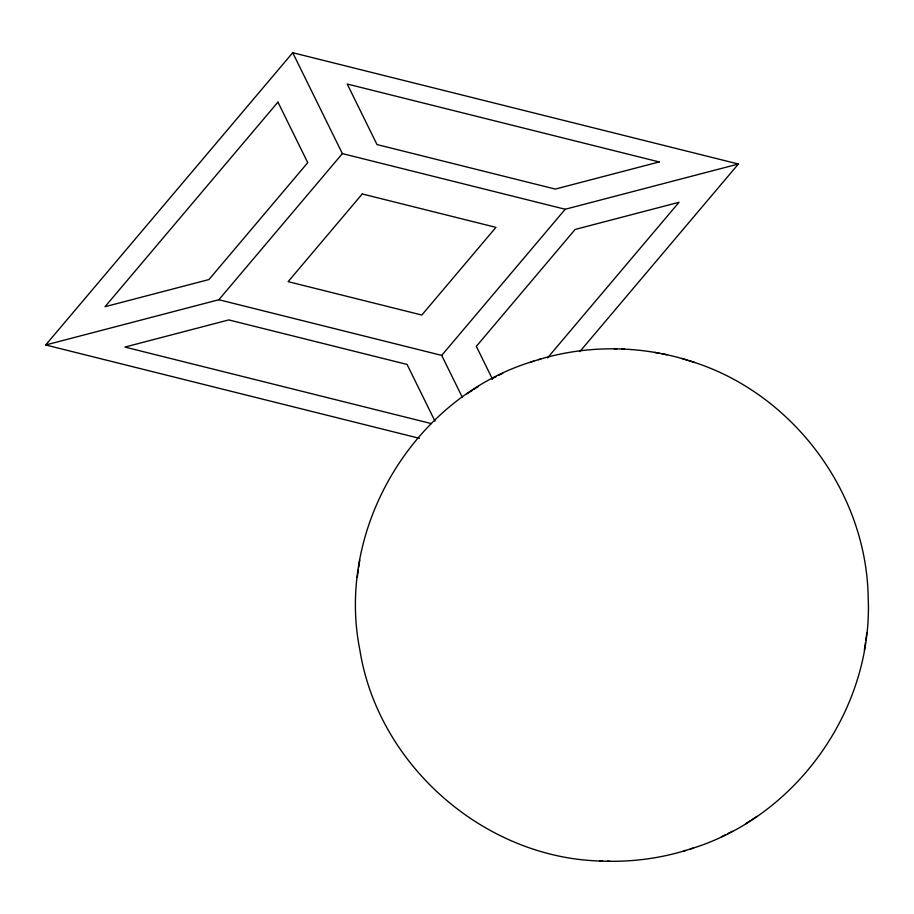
<?xml version="1.0" encoding="UTF-8"?>
<svg xmlns="http://www.w3.org/2000/svg" width="914" height="914" viewBox="0 0 914 914"><rect width="100%" height="100%" fill="white"/><g stroke="black" fill="none" stroke-linecap="round" stroke-linejoin="round"><path stroke-width="1.37" d="M533.787 361.121C414.499 396.585 335.358 527.824 359.842 649.9C378.19 765.772 485.22 858.943 602.532 861.079M690.333 849.003C796.734 816.808 873.167 708.773 868.186 597.699C866.621 491.081 790.907 390.941 688.665 360.607M357.283 577.385L358.368 569.868M358.676 567.537L359.762 560.099M864.37 650.025L865.444 642.588M865.752 640.257L866.849 632.739M419.389 438.309L45.7 344.978L292.72 52.715L738.375 164.017L579.842 351.593M45.7 344.978L218.869 299.735L342.373 153.609L565.206 209.26L738.375 164.017M218.869 299.735L441.702 355.397L565.206 209.26M547.52 357.911L679.033 202.291L575.135 229.437L476.331 346.349L492.475 379.139M466.963 393.831L472.332 390.358M473.463 389.627L478.502 386.359M745.618 823.765L750.657 820.498M751.788 819.767L757.158 816.293M491.641 378.864L496.268 376.557M498.576 375.391L502.826 373.266M721.295 836.858L725.545 834.733M727.852 833.568L732.48 831.26M538.437 359.682C589.119 344.178 644.633 345.412 694.754 362.504M599.618 860.988C628.626 862.405 657.909 858.966 685.683 850.443M530.988 362.001L540.78 358.951M683.352 851.174L693.132 848.123M614.277 348.84L616.71 348.919M621.589 349.045L624.502 349.137M607.41 861.205L609.844 861.285M654.675 352.381L659.325 353.284M661.885 353.775L666.957 354.758M431.339 423.593L124.898 347.069L228.797 319.923L407.061 364.435L434.995 421.194M681.638 358.425L687.351 360.207M292.72 52.715L342.373 153.609M441.702 355.397L462.438 397.533M277.947 102.117L105.03 306.704L208.94 279.558L307.744 162.658L277.947 102.117M362.241 193.962L288.139 281.649L421.834 315.033L495.936 227.358L362.241 193.962M659.177 161.938L555.278 189.084L377.014 144.561L347.217 84.019L659.177 161.938"/></g></svg>
